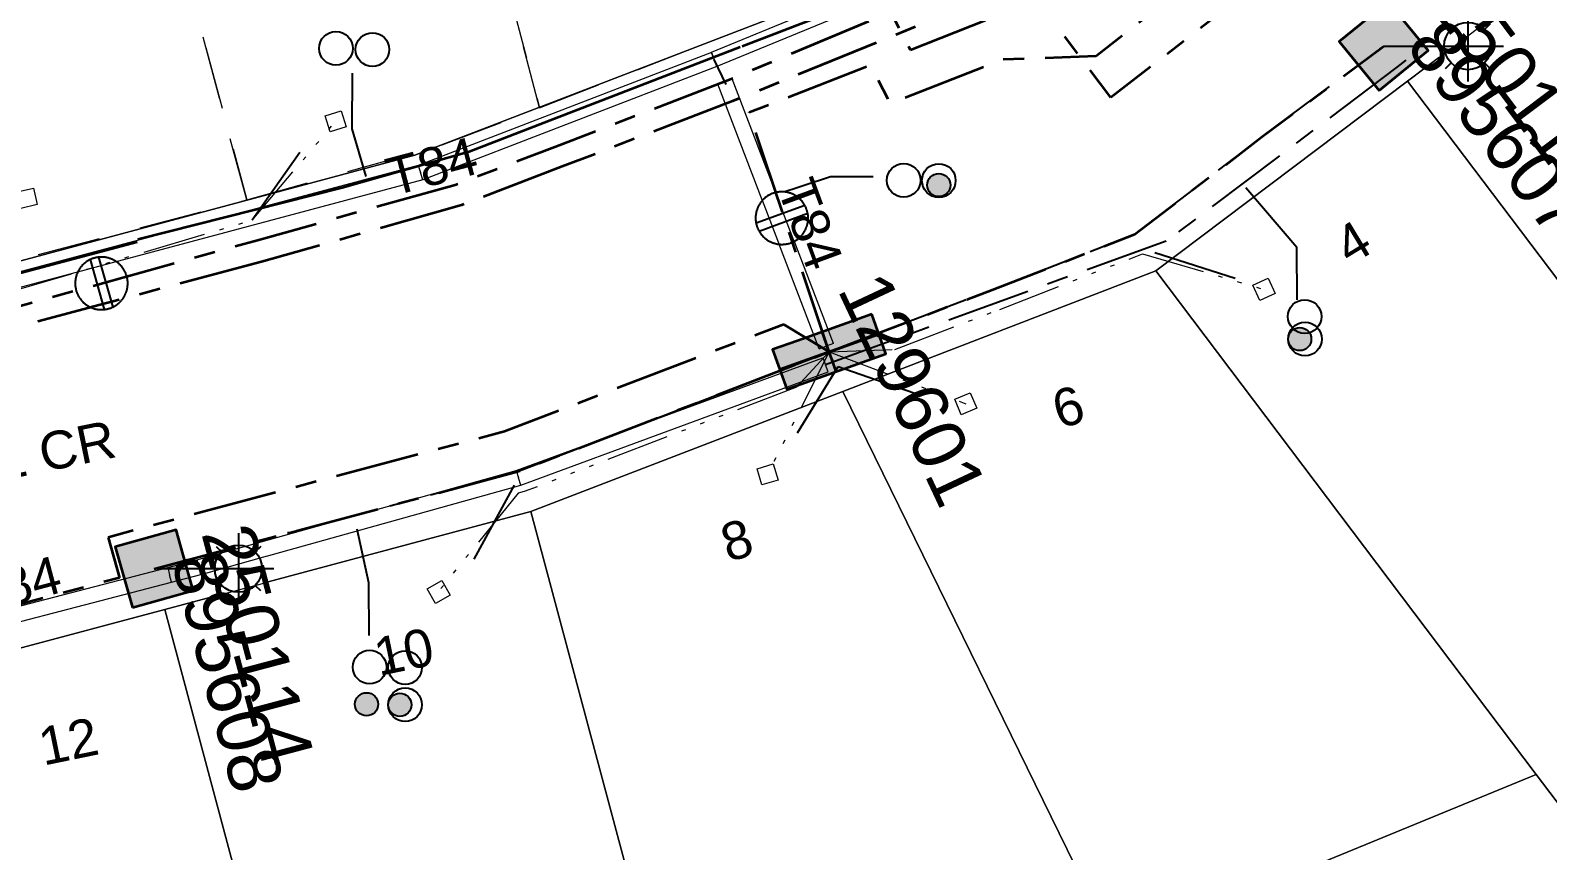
# Model space of a CAD drawing. Header units: metres. Extents: x 308278 to 310511, y 6271134 to 6272874.
# Drawn here: x 309041.8 to 309113.9, y 6272477.3 to 6272516.3 of the extents above; entities that cross this region are included whole.
import ezdxf
from ezdxf.enums import TextEntityAlignment as Align

# ---------------------------------------------------------------- set-up
doc = ezdxf.new("R2010")
doc.units = ezdxf.units.M
doc.set_wipeout_variables(frame=1)
for name, pattern in [('Cable Exist UG', [7, 4, -1, 1, -1]), ('Dash', [5, 3, -2]), ('DOT', [6.35, 0, -6.35]), ('PHANTOMX2', [6.6, 3, -0.75, 0.2, -0.75, 0.2, -0.75, 0.2, -0.75])]:
    doc.linetypes.add(name, pattern=pattern)
doc.layers.get('0').update_dxf_attribs({"color": 6})
for name, color, linetype, lineweight in [('_User Miscellaneous1', 30, 'Continuous', 13), ('_User_HV_Exist', 1, 'Continuous', 35), ('_User_LV_Exist', 5, 'Continuous', 35), ('_User_SL_Exist', 4, 'Continuous', 35), ('Cadastre Developer_SP_EXT', 98, 'Continuous', 15), ('Cadastre Land Parcels_SP_EXT', 118, 'Continuous', 15), ('Cadastre Roads_SP_EXT', 218, 'Continuous', 15), ('Mains_HV_EXT', 13, 'Continuous', 25), ('Mains_LV_EXT', 163, 'Continuous', 25), ('Mains_LV_SL_EXT', 135, 'Continuous', 25), ('Services_SP_EXT', 42, 'PHANTOMX2', 20)]:
    doc.layers.add(name, color=color, linetype=linetype, lineweight=lineweight)
for name, color, linetype in [('Duct_SP_EXT', 30, 'Continuous'), ('Equip_LV_EXT', 7, 'Continuous'), ('Equip_SP_SL_EXT', 7, 'Continuous'), ('SupportsUG_SP_LV_EXT', 7, 'Continuous'), ('SupportsUG_SP_LV_SL_EXT', 7, 'Continuous'), ('Trench_SP_EXT', 7, 'Continuous')]:
    doc.layers.add(name, color=color, linetype=linetype)
doc.styles.add('COLUMN_LABEL', font='arial.ttf', dxfattribs={"height": 2})
doc.styles.add('iecARIAL', font='arial.ttf', dxfattribs={"height": 2})
doc.styles.add('POLE_LABEL', font='arial.ttf', dxfattribs={"height": 2})
doc.styles.add('SL_LABEL', font='arial.ttf', dxfattribs={"height": 2})
doc.styles.get("Standard").update_dxf_attribs({"font": 'arial.ttf'})
doc.linetypes.add('Cable E UG', pattern='A,5,-0.1,["E",Standard,S=1.5,R=0,X=0,Y=-0.75],-1.45', length=6.55)

# ---------------------------------------------------------------- blocks, each defined once
blk = doc.blocks.new('COLUMN_EXT')
blk.add_hatch(color=256).paths.add_polyline_path([(1.5, -1.5), (1.5, 1.5), (-1.5, 1.5), (-1.5, -1.5)])
blk.add_lwpolyline([(1.5, 1.5), (-1.5, 1.5), (-1.5, -1.5), (1.5, -1.5)], close=True)
at = {"flags": 1}
blk.add_attdef('Z', (-1.813, 2.351), '', height=0.2, rotation=180, dxfattribs=at)
at = {"flags": 9}
for tag, p in [('STREETNAME', (-1.813, 1.6)), ('LOCATION', (-1.813, 1.4)), ('SUBURB', (-1.813, 1.8)), ('NOTES', (-1.813, 2)), ('OWNED_BY', (-1.813, 0.6)), ('LEGEND', (-1.813, 1.2)), ('USAGE', (-1.813, 1)), ('STATE', (-1.813, 0.8)), ('COLUMN_TYPE', (-1.813, 0.4))]:
    blk.add_attdef(tag, text='', height=0.2, rotation=180, dxfattribs=at).set_placement(p, align=Align.MIDDLE_LEFT)
for tag, style, p in [('STRUCTURE_PLANT_NUMBER', 'POLE_LABEL', (-1.813, -0.031)), ('STREET_CODE', 'COLUMN_LABEL', (-1.813, 0.2))]:
    blk.add_attdef(tag, text='', height=0.2, rotation=180, dxfattribs=dict(at, style=style)).set_placement(p, align=Align.MIDDLE_LEFT)
at = {"style": 'COLUMN_LABEL', "width": 0.9, "flags": 8}
blk.add_attdef('ASSET_NUM', text='', height=2, rotation=270, dxfattribs=at).set_placement((2, -4), align=Align.MIDDLE_LEFT)
blk = doc.blocks.new('PILLAR_EXT')
blk.add_hatch(color=256).paths.add_polyline_path([(-2.5, 1), (-2.5, -1), (2.5, -1), (2.5, 1)])
for p, q in [((0, 1), (0, -1)), ((-2.5, 0), (2.5, 0))]:
    blk.add_line(p, q)
at = {"ltscale": 10}
blk.add_line((2.5, 0), (-2.5, 0), dxfattribs=at)
blk.add_lwpolyline([(-2.5, -1), (-1.25, -1), (1.25, -1), (2.5, -1), (2.5, 1), (-2.5, 1)], close=True)
at = {"width": 0.9, "flags": 8}
blk.add_attdef('ASSET_NUM', text='', height=2, rotation=90, dxfattribs=at).set_placement((-2, 4), align=Align.MIDDLE_LEFT)
for tag, p, flags in [('OWNED_BY', (0, -0.2), 9), ('STATE', (0, -0.4), 9), ('SUPPORT_TYPE', (0, -0.6), 9), ('USAGE', (0, -0.8), 9), ('LEGEND', (0, -1), 9), ('LOCATION', (0, -1.2), 9), ('NOTES', (0, -1.4), 9), ('PARENT', (0, -1.6), 9), ('STREETNAME', (0, -1.8), 9), ('SUBURB', (0, -2), 1)]:
    blk.add_attdef(tag, p, '', height=0.2, dxfattribs=dict(flags=flags))
blk = doc.blocks.new('DUCT_EXT')
blk.add_circle((0, 0.8), 0.8)
at = {"flags": 1}
blk.add_attdef('Z', (0, 0), '', height=0.2, dxfattribs=at)
at = {"flags": 9}
for tag, p in [('DUCT_CODE', (0, 0)), ('XSECT_TYPE', (0, -0.2)), ('STATE', (0, -0.6)), ('FB_REFERENCE', (0, -0.4)), ('NOTES', (0, -0.8))]:
    blk.add_attdef(tag, text='', height=0.2, dxfattribs=at).set_placement(p, align=Align.MIDDLE_LEFT)
blk = doc.blocks.new('*U479')
at = {"transparency": 33554687, "flags": 9}
for tag, p in [('LRATECODE', (-7.4, 0)), ('LOUTREACHVOCAB', (-7.2, 0)), ('LOUTREACH', (-7, 0)), ('LANTNUMBER', (-6.6, 0)), ('LNEW', (-6.4, 0)), ('LMASTVOCAB', (-6.2, 0)), ('LMAST', (-6, 0)), ('LLAMPVOCAB', (-5.8, 0)), ('LLAMP', (-5.6, 0)), ('LEXIST', (-5.4, 0)), ('LCHARGE3PERCENT', (-5.2, 0)), ('LCHARGE3', (-5, 0)), ('LCHARGE2PERCENT', (-4.8, 0)), ('LCHARGE2', (-4.6, 0)), ('LCHARGE1PERCENT', (-4.4, 0)), ('LCHARGE1', (-4.2, 0)), ('LCATEGORY', (-4, 0)), ('LBRACKETVOCAB', (-3.8, 0)), ('LBRACKET', (-3.6, 0)), ('LKINGHEIGHT', (-3.4, 0)), ('CREPLACE', (-3.2, 0)), ('CREMOVE', (-3, 0)), ('CNUMBER', (-2.8, 0)), ('CNEW', (-2.6, 0)), ('CEXIST', (-2.4, 0)), ('USAGE', (-2.2, 0)), ('STATE', (-2, 0)), ('OWNED_BY', (-1.8, 0)), ('ORIENTATION', (-1.6, 0)), ('OPERATING_VOLTAGE', (-1.4, 0)), ('NO_PHASES', (-1.2, 0)), ('LANTERN_TYPE', (-1, 0)), ('LANTERN_PURPOSE', (-0.8, 0)), ('CONTROL_TYPE', (-0.6, 0)), ('CONSTRUCTED_VOLTAGE', (-0.4, 0))]:
    blk.add_attdef(tag, text='', height=0.001, rotation=270, dxfattribs=at).set_placement(p, align=Align.MIDDLE_LEFT)
at = {"transparency": 33554687, "style": 'SL_LABEL', "flags": 9}
blk.add_attdef('STREET_CODE', text='', height=0.001, rotation=270, dxfattribs=at).set_placement((0.001, 0), align=Align.MIDDLE_LEFT)
at = {"transparency": 33554687, "flags": 1}
blk.add_attdef('Z', (0, 0), '', height=0.001, rotation=270, dxfattribs=at)
at = {"transparency": 33554687, "width": 0.9}
blk.add_attdef('LNUMBER', text='', height=1, dxfattribs=at).set_placement((7, -1), align=Align.MIDDLE_LEFT)
at = {"transparency": 33554687, "flags": 9}
for tag, p in [('LREMOVE', (0, -7.6)), ('LREPLACE', (0, -7.8)), ('LTYPE', (0, -8)), ('LTYPEVOCAB', (0, -8.2)), ('LEGEND', (0, -8.4)), ('SUBURB', (0, -8.6)), ('STREETNAME', (0, -8.8)), ('LOCATION', (0, -9)), ('NOTES', (0, -9.2)), ('MAINTAINED_BY', (0, -9.863))]:
    blk.add_attdef(tag, text='', height=0.001, dxfattribs=at).set_placement(p, align=Align.MIDDLE_LEFT)
blk.add_attdef('OPERATED_BY', (0, -9.607), '', height=0.001, dxfattribs=at)
at = {"linetype": 'DOT', "transparency": 33554687}
blk.add_wipeout([(5.688, 0), (5.061, -1.061), (4, -1.688), (2.939, -1.061), (2.313, 0), (2.939, 1.061), (4, 1.687), (5.061, 1.061)], dxfattribs=at)
at = {"transparency": 33554687}
for p, q in [((4, 1.687), (4, 0)), ((2.939, 1.061), (3.205, 0.795)), ((5.061, 1.061), (4.795, 0.795)), ((0, 0), (4, 0)), ((4, 0), (5.688, 0)), ((4, 0), (4, -1.688)), ((2.939, -1.061), (3.205, -0.795)), ((5.061, -1.061), (4.795, -0.795))]:
    blk.add_line(p, q, dxfattribs=at)
blk.add_circle((4, 0), 1.125, dxfattribs=at)
blk = doc.blocks.new('CCP_EXT')
at = {"flags": 9}
for tag, p in [('USAGE', (0, -1.2)), ('LEGEND', (0, -1.4)), ('STATE', (0, -1.8)), ('LIFE_SUPPORT', (0, -1.6)), ('NOTES', (0, -2))]:
    blk.add_attdef(tag, text='', height=0.2, dxfattribs=at).set_placement(p, align=Align.MIDDLE_LEFT)
at = {"transparency": 33554687}
blk.add_wipeout([(0, 0.566), (0.566, 0), (0, -0.566), (-0.566, 0)], dxfattribs=at)
blk.add_lwpolyline([(-0.566, 0), (0, 0.566), (0.566, 0), (0, -0.566), (-0.566, 0)])
at = {"flags": 1}
blk.add_attdef('Z', (0, 0), '', height=0.2, dxfattribs=at)
at = {"flags": 9}
for tag, p in [('CCP_TYPE', (0, 0)), ('OPERATING_VOLTAGE', (0, -0.6)), ('ORIENTATION', (0, -0.8)), ('CONSTRUCTED_VOLTAGE', (0, -0.2)), ('NO_PHASES', (0, -0.4)), ('OWNED_BY', (0, -1))]:
    blk.add_attdef(tag, text='', height=0.2, dxfattribs=at).set_placement(p, align=Align.MIDDLE_LEFT)
blk = doc.blocks.new('LV_UG_LINKS_CLOSED_EXT')
at = {"layer": 'Equip_LV_EXT'}
for tag, flags, p in [('ACTUAL_STATUS', 9, (3, -2)), ('CONSTRUCTED_VOLTAGE', 9, (3, -2.2)), ('OPERATING_VOLTAGE', 9, (3, -2.6)), ('ORIENTATION', 9, (3, -2.8)), ('NO_PHASES', 9, (3, -2.4)), ('STATE', 9, (3, -3)), ('SWITCH_TYPE', 9, (3, -3.2)), ('USAGE', 9, (3, -3.4)), ('NOTES', 9, (3, -3.6)), ('OWNED_BY', 9, (3, -3.8)), ('OPERATED_BY', 9, (3, -4)), ('MAINTAINED_BY', 9, (3, -4.2)), ('NUMBER_OF_PHASES', 9, (3, -4.4)), ('TYPE', 9, (3, -4.6)), ('Z', 1, (3, -4.8))]:
    blk.add_attdef(tag, text='', height=0.2, dxfattribs=dict(at, flags=flags)).set_placement(p, align=Align.MIDDLE_LEFT)
at = {"transparency": 33554687}
blk.add_wipeout([(4, 1.25), (3.969, 1.25), (3.939, 1.248), (3.908, 1.247), (3.877, 1.244), (3.847, 1.241), (3.817, 1.236), (3.786, 1.232), (3.756, 1.226), (3.726, 1.22), (3.696, 1.213), (3.667, 1.205), (3.637, 1.196), (3.608, 1.187), (3.579, 1.177), (3.55, 1.166), (3.522, 1.155), (3.493, 1.143), (3.466, 1.13), (3.438, 1.117), (3.411, 1.102), (3.384, 1.088), (3.357, 1.072), (3.331, 1.056), (3.306, 1.039), (3.28, 1.022), (3.255, 1.004), (3.231, 0.985), (3.207, 0.966), (3.184, 0.947), (3.161, 0.926), (3.138, 0.905), (3.116, 0.884), (3.095, 0.862), (3.074, 0.839), (3.053, 0.816), (3.034, 0.793), (3.015, 0.769), (2.996, 0.745), (2.978, 0.72), (2.961, 0.694), (2.944, 0.669), (2.928, 0.643), (2.912, 0.616), (2.898, 0.589), (2.883, 0.562), (2.87, 0.534), (2.857, 0.507), (2.845, 0.478), (2.834, 0.45), (2.823, 0.421), (2.813, 0.392), (2.804, 0.363), (2.795, 0.333), (2.787, 0.304), (2.78, 0.274), (2.774, 0.244), (2.768, 0.214), (2.764, 0.183), (2.759, 0.153), (2.756, 0.123), (2.753, 0.092), (2.752, 0.061), (2.75, 0.031), (2.75, 0), (2.75, -0.031), (2.752, -0.061), (2.753, -0.092), (2.756, -0.123), (2.759, -0.153), (2.764, -0.183), (2.768, -0.214), (2.774, -0.244), (2.78, -0.274), (2.787, -0.304), (2.795, -0.333), (2.804, -0.363), (2.813, -0.392), (2.823, -0.421), (2.834, -0.45), (2.845, -0.478), (2.857, -0.507), (2.87, -0.534), (2.883, -0.562), (2.898, -0.589), (2.912, -0.616), (2.928, -0.643), (2.944, -0.669), (2.961, -0.694), (2.978, -0.72), (2.996, -0.745), (3.015, -0.769), (3.034, -0.793), (3.053, -0.816), (3.074, -0.839), (3.095, -0.862), (3.116, -0.884), (3.138, -0.905), (3.161, -0.926), (3.184, -0.947), (3.207, -0.966), (3.231, -0.985), (3.255, -1.004), (3.28, -1.022), (3.306, -1.039), (3.331, -1.056), (3.357, -1.072), (3.384, -1.088), (3.411, -1.102), (3.438, -1.117), (3.466, -1.13), (3.493, -1.143), (3.522, -1.155), (3.55, -1.166), (3.579, -1.177), (3.608, -1.187), (3.637, -1.196), (3.667, -1.205), (3.696, -1.213), (3.726, -1.22), (3.756, -1.226), (3.786, -1.232), (3.817, -1.236), (3.847, -1.241), (3.877, -1.244), (3.908, -1.247), (3.939, -1.248), (3.969, -1.25), (4, -1.25), (4.031, -1.25), (4.061, -1.248), (4.092, -1.247), (4.123, -1.244), (4.153, -1.241), (4.183, -1.236), (4.214, -1.232), (4.244, -1.226), (4.274, -1.22), (4.304, -1.213), (4.333, -1.205), (4.363, -1.196), (4.392, -1.187), (4.421, -1.177), (4.45, -1.166), (4.478, -1.155), (4.507, -1.143), (4.534, -1.13), (4.562, -1.117), (4.589, -1.102), (4.616, -1.088), (4.643, -1.072), (4.669, -1.056), (4.694, -1.039), (4.72, -1.022), (4.745, -1.004), (4.769, -0.985), (4.793, -0.966), (4.816, -0.947), (4.839, -0.926), (4.862, -0.905), (4.884, -0.884), (4.905, -0.862), (4.926, -0.839), (4.947, -0.816), (4.966, -0.793), (4.985, -0.769), (5.004, -0.745), (5.022, -0.72), (5.039, -0.694), (5.056, -0.669), (5.072, -0.643), (5.088, -0.616), (5.102, -0.589), (5.117, -0.562), (5.13, -0.534), (5.143, -0.507), (5.155, -0.478), (5.166, -0.45), (5.177, -0.421), (5.187, -0.392), (5.196, -0.363), (5.205, -0.333), (5.213, -0.304), (5.22, -0.274), (5.226, -0.244), (5.232, -0.214), (5.236, -0.183), (5.241, -0.153), (5.244, -0.123), (5.247, -0.092), (5.248, -0.061), (5.25, -0.031), (5.25, 0), (5.25, 0.031), (5.248, 0.061), (5.247, 0.092), (5.244, 0.123), (5.241, 0.153), (5.236, 0.183), (5.232, 0.214), (5.226, 0.244), (5.22, 0.274), (5.213, 0.304), (5.205, 0.333), (5.196, 0.363), (5.187, 0.392), (5.177, 0.421), (5.166, 0.45), (5.155, 0.478), (5.143, 0.507), (5.13, 0.534), (5.117, 0.562), (5.102, 0.589), (5.088, 0.616), (5.072, 0.643), (5.056, 0.669), (5.039, 0.694), (5.022, 0.72), (5.004, 0.745), (4.985, 0.769), (4.966, 0.793), (4.947, 0.816), (4.926, 0.839), (4.905, 0.862), (4.884, 0.884), (4.862, 0.905), (4.839, 0.926), (4.816, 0.947), (4.793, 0.966), (4.769, 0.985), (4.745, 1.004), (4.72, 1.022), (4.694, 1.039), (4.669, 1.056), (4.643, 1.072), (4.616, 1.088), (4.589, 1.102), (4.562, 1.117), (4.534, 1.13), (4.507, 1.143), (4.478, 1.155), (4.45, 1.166), (4.421, 1.177), (4.392, 1.187), (4.363, 1.196), (4.333, 1.205), (4.304, 1.213), (4.274, 1.22), (4.244, 1.226), (4.214, 1.232), (4.183, 1.236), (4.153, 1.241), (4.123, 1.244), (4.092, 1.247), (4.061, 1.248), (4.031, 1.25)], dxfattribs=at).dxf.layer = 'Equip_LV_EXT'
at = {"layer": 'Equip_LV_EXT'}
for p, q in [((3.792, 1.232), (3.792, -1.232)), ((4.208, 1.232), (4.208, -1.232))]:
    blk.add_line(p, q, dxfattribs=at)
at = {"layer": 'Equip_LV_EXT', "flags": 128}
blk.add_lwpolyline([(4, 1.25), (3.969, 1.25), (3.939, 1.248), (3.908, 1.247), (3.877, 1.244), (3.847, 1.241), (3.817, 1.236), (3.786, 1.232), (3.756, 1.226), (3.726, 1.22), (3.696, 1.213), (3.667, 1.205), (3.637, 1.196), (3.608, 1.187), (3.579, 1.177), (3.55, 1.166), (3.522, 1.155), (3.493, 1.143), (3.466, 1.13), (3.438, 1.117), (3.411, 1.102), (3.384, 1.088), (3.357, 1.072), (3.331, 1.056), (3.306, 1.039), (3.28, 1.022), (3.255, 1.004), (3.231, 0.985), (3.207, 0.966), (3.184, 0.947), (3.161, 0.926), (3.138, 0.905), (3.116, 0.884), (3.095, 0.862), (3.074, 0.839), (3.053, 0.816), (3.034, 0.793), (3.015, 0.769), (2.996, 0.745), (2.978, 0.72), (2.961, 0.694), (2.944, 0.669), (2.928, 0.643), (2.912, 0.616), (2.898, 0.589), (2.883, 0.562), (2.87, 0.534), (2.857, 0.507), (2.845, 0.478), (2.834, 0.45), (2.823, 0.421), (2.813, 0.392), (2.804, 0.363), (2.795, 0.333), (2.787, 0.304), (2.78, 0.274), (2.774, 0.244), (2.768, 0.214), (2.764, 0.183), (2.759, 0.153), (2.756, 0.123), (2.753, 0.092), (2.752, 0.061), (2.75, 0.031), (2.75, 0), (2.75, -0.031), (2.752, -0.061), (2.753, -0.092), (2.756, -0.123), (2.759, -0.153), (2.764, -0.183), (2.768, -0.214), (2.774, -0.244), (2.78, -0.274), (2.787, -0.304), (2.795, -0.333), (2.804, -0.363), (2.813, -0.392), (2.823, -0.421), (2.834, -0.45), (2.845, -0.478), (2.857, -0.507), (2.87, -0.534), (2.883, -0.562), (2.898, -0.589), (2.912, -0.616), (2.928, -0.643), (2.944, -0.669), (2.961, -0.694), (2.978, -0.72), (2.996, -0.745), (3.015, -0.769), (3.034, -0.793), (3.053, -0.816), (3.074, -0.839), (3.095, -0.862), (3.116, -0.884), (3.138, -0.905), (3.161, -0.926), (3.184, -0.947), (3.207, -0.966), (3.231, -0.985), (3.255, -1.004), (3.28, -1.022), (3.306, -1.039), (3.331, -1.056), (3.357, -1.072), (3.384, -1.088), (3.411, -1.102), (3.438, -1.117), (3.466, -1.13), (3.493, -1.143), (3.522, -1.155), (3.55, -1.166), (3.579, -1.177), (3.608, -1.187), (3.637, -1.196), (3.667, -1.205), (3.696, -1.213), (3.726, -1.22), (3.756, -1.226), (3.786, -1.232), (3.817, -1.236), (3.847, -1.241), (3.877, -1.244), (3.908, -1.247), (3.939, -1.248), (3.969, -1.25), (4, -1.25), (4.031, -1.25), (4.061, -1.248), (4.092, -1.247), (4.123, -1.244), (4.153, -1.241), (4.183, -1.236), (4.214, -1.232), (4.244, -1.226), (4.274, -1.22), (4.304, -1.213), (4.333, -1.205), (4.363, -1.196), (4.392, -1.187), (4.421, -1.177), (4.45, -1.166), (4.478, -1.155), (4.507, -1.143), (4.534, -1.13), (4.562, -1.117), (4.589, -1.102), (4.616, -1.088), (4.643, -1.072), (4.669, -1.056), (4.694, -1.039), (4.72, -1.022), (4.745, -1.004), (4.769, -0.985), (4.793, -0.966), (4.816, -0.947), (4.839, -0.926), (4.862, -0.905), (4.884, -0.884), (4.905, -0.862), (4.926, -0.839), (4.947, -0.816), (4.966, -0.793), (4.985, -0.769), (5.004, -0.745), (5.022, -0.72), (5.039, -0.694), (5.056, -0.669), (5.072, -0.643), (5.088, -0.616), (5.102, -0.589), (5.117, -0.562), (5.13, -0.534), (5.143, -0.507), (5.155, -0.478), (5.166, -0.45), (5.177, -0.421), (5.187, -0.392), (5.196, -0.363), (5.205, -0.333), (5.213, -0.304), (5.22, -0.274), (5.226, -0.244), (5.232, -0.214), (5.236, -0.183), (5.241, -0.153), (5.244, -0.123), (5.247, -0.092), (5.248, -0.061), (5.25, -0.031), (5.25, 0), (5.25, 0.031), (5.248, 0.061), (5.247, 0.092), (5.244, 0.123), (5.241, 0.153), (5.236, 0.183), (5.232, 0.214), (5.226, 0.244), (5.22, 0.274), (5.213, 0.304), (5.205, 0.333), (5.196, 0.363), (5.187, 0.392), (5.177, 0.421), (5.166, 0.45), (5.155, 0.478), (5.143, 0.507), (5.13, 0.534), (5.117, 0.562), (5.102, 0.589), (5.088, 0.616), (5.072, 0.643), (5.056, 0.669), (5.039, 0.694), (5.022, 0.72), (5.004, 0.745), (4.985, 0.769), (4.966, 0.793), (4.947, 0.816), (4.926, 0.839), (4.905, 0.862), (4.884, 0.884), (4.862, 0.905), (4.839, 0.926), (4.816, 0.947), (4.793, 0.966), (4.769, 0.985), (4.745, 1.004), (4.72, 1.022), (4.694, 1.039), (4.669, 1.056), (4.643, 1.072), (4.616, 1.088), (4.589, 1.102), (4.562, 1.117), (4.534, 1.13), (4.507, 1.143), (4.478, 1.155), (4.45, 1.166), (4.421, 1.177), (4.392, 1.187), (4.363, 1.196), (4.333, 1.205), (4.304, 1.213), (4.274, 1.22), (4.244, 1.226), (4.214, 1.232), (4.183, 1.236), (4.153, 1.241), (4.123, 1.244), (4.092, 1.247), (4.061, 1.248), (4.031, 1.25)], close=True, dxfattribs=at)
blk = doc.blocks.new('CABLE_LARGE_EXT')
h = blk.add_hatch(color=256)
edge = h.paths.add_edge_path()
edge.add_arc((0, 0.55), 0.55, 0, 360)
blk.add_circle((0, 0.55), 0.55)
at = {"flags": 1}
blk.add_attdef('Z', (0, 0), '', height=0.2, dxfattribs=at)
at = {"flags": 9}
for tag, p in [('COND_CODE', (0, 0)), ('XSECT_SIZE', (0, -0.6)), ('STATE', (0, -0.4)), ('FB_REFERENCE', (0, -0.2)), ('NOTES', (0, -0.8))]:
    blk.add_attdef(tag, text='', height=0.2, dxfattribs=at).set_placement(p, align=Align.MIDDLE_LEFT)

msp = doc.modelspace()

# ---------------------------------------------------------------- linework, layer by layer
at = {"layer": '_User Miscellaneous1'}
for p, q in [((309087.083, 6272520.601), (309074.155, 6272515.265)), ((309087.357, 6272519.936), (309074.43, 6272514.6)), ((309074.163, 6272515.269), (309060.223, 6272509.899)), ((309074.155, 6272515.265), (309074.292, 6272514.933)), ((309074.163, 6272515.269), (309074.292, 6272514.933)), ((309074.422, 6272514.597), (309060.446, 6272509.213)), ((309074.422, 6272514.597), (309074.292, 6272514.933)), ((309074.43, 6272514.6), (309074.292, 6272514.933)), ((309074.477, 6272513.755), (309074.814, 6272513.883)), ((309075.15, 6272514.012), (309074.814, 6272513.883)), ((309060.223, 6272509.899), (309060.335, 6272509.556)), ((309060.446, 6272509.213), (309060.335, 6272509.556)), ((309079.963, 6272501.434), (309079.626, 6272501.305)), ((309079.29, 6272501.177), (309079.626, 6272501.305)), ((309079.468, 6272500.751), (309079.592, 6272500.413)), ((309079.717, 6272500.075), (309079.592, 6272500.413)), ((309064.88, 6272495.382), (309064.991, 6272495.039)), ((309065.101, 6272494.696), (309064.991, 6272495.039))]:
    msp.add_line(p, q, dxfattribs=at)
at = {"layer": '_User_HV_Exist', "linetype": 'Cable E UG'}
for points in [[(309084.904, 6272519.138), (309075.632, 6272515.559)], [(309075.536, 6272515.522), (309066.009, 6272511.845)], [(309056.616, 6272508.828), (309046.907, 6272506.377)]]:
    msp.add_lwpolyline(points, dxfattribs=at)
at = {"layer": 'Cadastre Developer_SP_EXT', "linetype": 'Dash'}
msp.add_lwpolyline([(309068.215, 6272544.732), (309058.309, 6272542.104), (309065.994, 6272512.638), (309086.591, 6272520.626), (309068.215, 6272544.732)], close=True, dxfattribs=at)
at = {"layer": 'Cadastre Land Parcels_SP_EXT', "linetype": 'Continuous'}
for points in [[(309102.181, 6272536.666), (309076.447, 6272547.177), (309035.199, 6272564.026), (309026.206, 6272571.197), (308948.153, 6272512.267), (309029.266, 6272533.918), (309037.199, 6272504.255), (309060.067, 6272510.378), (309086.569, 6272520.587), (309102.697, 6272532.767), (309102.181, 6272536.666)], [(309133.897, 6272502.291), (309118.631, 6272522.508), (309107.246, 6272513.908), (309122.522, 6272493.701), (309133.897, 6272502.291)], [(309129.775, 6272484.104), (309122.522, 6272493.701), (309107.246, 6272513.908), (309095.292, 6272504.88), (309113.369, 6272480.934), (309117.807, 6272475.065), (309129.775, 6272484.104)], [(309113.369, 6272480.934), (309095.292, 6272504.88), (309080.418, 6272499.15), (309093.35, 6272472.696), (309113.369, 6272480.934)], [(309079.683, 6272467.071), (309093.35, 6272472.696), (309080.418, 6272499.15), (309065.579, 6272493.433), (309073.327, 6272464.461), (309079.683, 6272467.071)], [(309073.327, 6272464.461), (309065.579, 6272493.433), (309048.191, 6272488.777), (309055.938, 6272459.805), (309073.327, 6272464.461)], [(309055.938, 6272459.805), (309048.191, 6272488.777), (309033.7, 6272484.906), (309041.45, 6272455.926), (309055.938, 6272459.805)], [(309113.016, 6272424.635), (309094.13, 6272449.619), (309107.614, 6272459.801), (309121.45, 6272470.247), (309117.807, 6272475.065), (309113.369, 6272480.934), (309093.35, 6272472.696), (309079.683, 6272467.071), (309089.111, 6272454.598), (309091.129, 6272448.613), (309110.623, 6272422.827), (309113.016, 6272424.635)]]:
    msp.add_lwpolyline(points, close=True, dxfattribs=at)
at = {"layer": 'Duct_SP_EXT'}
for points in [[(309057.09, 6272514.289), (309057.077, 6272511.644), (309057.742, 6272509.375)], [(309081.855, 6272509.351), (309079.819, 6272509.35), (309077.321, 6272508.534)], [(309102.002, 6272503.511), (309101.988, 6272505.997), (309099.562, 6272508.828)], [(309057.892, 6272487.537), (309057.891, 6272490.044), (309057.323, 6272492.594)]]:
    msp.add_lwpolyline(points, dxfattribs=at)
at = {"layer": 'Mains_HV_EXT', "linetype": 'Cable E UG'}
for points in [[(309084.904, 6272519.138), (309075.632, 6272515.559)], [(309075.536, 6272515.522), (309066.009, 6272511.845)], [(309056.616, 6272508.828), (309046.907, 6272506.377)]]:
    msp.add_lwpolyline(points, dxfattribs=at)
at = {"layer": 'Trench_SP_EXT', "linetype": 'Cable Exist UG'}
for points in [[(309074.868, 6272513.741), (309074.292, 6272514.933)], [(309054.612, 6272510.512), (309052.335, 6272507.297)], [(309099.053, 6272504.523), (309094.701, 6272505.906)], [(309079.626, 6272501.305), (309079.918, 6272500.625)], [(309078.253, 6272497.174), (309080.196, 6272500.34), (309083.78, 6272499.085)], [(309062.887, 6272491.177), (309064.991, 6272495.039)]]:
    msp.add_lwpolyline(points, dxfattribs=at)

# ---------------------------------------------------------------- block references
at = {"layer": 'Duct_SP_EXT', "rotation": 270.4568547504928}
for name, p in [('DUCT_EXT', (309055.521, 6272515.456)), ('DUCT_EXT', (309101.559, 6272502.703)), ('DUCT_EXT', (309101.576, 6272501.633)), ('CABLE_LARGE_EXT', (309101.576, 6272501.633)), ('DUCT_EXT', (309057.12, 6272486.032)), ('DUCT_EXT', (309058.808, 6272486.009)), ('CABLE_LARGE_EXT', (309057.226, 6272484.264)), ('DUCT_EXT', (309058.808, 6272484.241)), ('CABLE_LARGE_EXT', (309058.808, 6272484.241))]:
    msp.add_blockref(name, p, dxfattribs=at)
at = {"layer": 'Duct_SP_EXT'}
for name, p in [('DUCT_EXT', (309058.056, 6272514.606)), ('DUCT_EXT', (309083.304, 6272508.387)), ('DUCT_EXT', (309084.973, 6272508.379)), ('CABLE_LARGE_EXT', (309084.972, 6272508.412))]:
    msp.add_blockref(name, p, dxfattribs=at)
at = {"layer": 'SupportsUG_SP_LV_EXT'}
ref = msp.add_blockref('PILLAR_EXT', (309079.764, 6272501.036), dxfattribs=dict(at, rotation=199.64796100491))
ref.add_attrib('ASSET_NUM', '129601', dxfattribs={"layer": '0', "height": 2.5, "rotation": 295.13463, "style": 'iecARIAL'}).set_placement((309081.264, 6272504.536), align=Align.MIDDLE_LEFT)
at = {"layer": 'SupportsUG_SP_LV_SL_EXT'}
ref = msp.add_blockref('COLUMN_EXT', (309106.115, 6272515.572), dxfattribs=dict(at, rotation=219.201618378014))
ref.add_attrib('ASSET_NUM', '895607', dxfattribs={"layer": '0', "height": 2.5, "rotation": 306.93864, "style": 'COLUMN_LABEL'}).set_placement((309108.115, 6272516.322), align=Align.MIDDLE_LEFT)
ref = msp.add_blockref('COLUMN_EXT', (309047.687, 6272490.72), dxfattribs=dict(at, rotation=195.8177284735081))
ref.add_attrib('ASSET_NUM', '895608', dxfattribs={"layer": '0', "height": 2.5, "rotation": 284.86106, "style": 'COLUMN_LABEL'}).set_placement((309049.687, 6272491.47), align=Align.MIDDLE_LEFT)

# ---------------------------------------------------------------- texts
at = {"layer": 'Cadastre Land Parcels_SP_EXT'}
for s, rotation, p in [('4', 31.20335, (309104.507, 6272505.108)), ('6', 16.86184, (309090.711, 6272497.358)), ('8', 16.86309, (309074.958, 6272491.018)), ('10', 11.64863, (309058.354, 6272485.611)), ('12', 11.61527, (309042.414, 6272481.348))]:
    msp.add_text(s, height=1.8, rotation=rotation, dxfattribs=at).set_placement(p)
at = {"layer": 'Cadastre Roads_SP_EXT'}
msp.add_text('WATTLERIDGE CR', height=1.8, rotation=11.61747, dxfattribs=at).set_placement((309023.947, 6272491.512))
at = {"layer": 'Mains_LV_EXT'}
for rotation, p in [(14.86095, (309059.011, 6272508.429)), (14.86079, (309039.221, 6272488.514))]:
    msp.add_text('T84', height=1.8, rotation=rotation, dxfattribs=at).set_placement(p)

# ---------------------------------------------------------------- next in the draw order: block references
at = {"layer": 'Equip_SP_SL_EXT'}
ref = msp.add_blockref('*U479', (309106.115, 6272515.572), dxfattribs=at)
ref.add_attrib('ASSET_NUM', '250113', dxfattribs={"layer": '0', "height": 2.5, "rotation": 306.93864, "style": 'iecARIAL'}).set_placement((309107.615, 6272517.072), align=Align.BOTTOM_LEFT)
ref = msp.add_blockref('*U479', (309047.687, 6272490.72), dxfattribs=at)
ref.add_attrib('ASSET_NUM', '250114', dxfattribs={"layer": '0', "height": 2.5, "rotation": 284.86106, "style": 'iecARIAL'}).set_placement((309049.187, 6272492.22), align=Align.BOTTOM_LEFT)
at = {"layer": 'Services_SP_EXT'}
for p, rotation in [((309056.308, 6272511.993), 242.0584245980994), ((309041.644, 6272508.333), 237.7402767749078), ((309100.433, 6272503.998), 159.3577946399097), ((309086.251, 6272498.564), 157.6479610643766), ((309076.833, 6272495.2), 61.64796132130751), ((309061.197, 6272489.614), 74.68187207938888)]:
    msp.add_blockref('CCP_EXT', p, dxfattribs=dict(at, rotation=rotation))

# ---------------------------------------------------------------- next in the draw order: linework, layer by layer
at = {"layer": '_User Miscellaneous1'}
for p, q in [((309064.88, 6272495.382), (309079.468, 6272500.751)), ((309065.101, 6272494.696), (309079.717, 6272500.075)), ((309049.716, 6272491.142), (309064.88, 6272495.382)), ((309049.904, 6272490.447), (309065.101, 6272494.696)), ((309016.959, 6272482.572), (309048.323, 6272490.777)), ((309048.323, 6272490.777), (309049.716, 6272491.142)), ((309048.323, 6272490.777), (309048.414, 6272490.429)), ((309048.323, 6272490.777), (309048.414, 6272490.429)), ((309049.716, 6272491.142), (309049.81, 6272490.794)), ((309049.904, 6272490.447), (309049.81, 6272490.794)), ((309017.141, 6272481.876), (309048.505, 6272490.081)), ((309048.505, 6272490.081), (309048.414, 6272490.429)), ((309048.505, 6272490.081), (309048.414, 6272490.429)), ((309048.505, 6272490.081), (309049.904, 6272490.447))]:
    msp.add_line(p, q, dxfattribs=at)
at = {"layer": '_User_HV_Exist', "linetype": 'Cable E UG'}
msp.add_lwpolyline([(309066.209, 6272511.922), (309062.659, 6272510.551), (309056.616, 6272508.828)], dxfattribs=at)
at = {"layer": '_User_LV_Exist', "linetype": 'Cable Exist UG', "flags": 128}
for points in [[(309117.506, 6272524.196), (309117.712, 6272526.841), (309117.712, 6272526.841), (309120.881, 6272529.168), (309124.549, 6272529.391), (309109.784, 6272535.746), (309109.784, 6272535.746), (309110.566, 6272529.13), (309100.224, 6272521.193), (309101.322, 6272519.699), (309101.322, 6272519.699), (309098.658, 6272517.388), (309093.154, 6272513.134), (309088.26, 6272519.563)], [(309079.765, 6272501.036), (309077.6, 6272502.338), (309077.6, 6272502.338), (309064.334, 6272497.239), (309053.541, 6272494.368), (309047.179, 6272492.662), (309045.493, 6272492.206), (309046.034, 6272490.286), (309046.034, 6272490.286), (309017.2, 6272482.573)]]:
    msp.add_lwpolyline(points, dxfattribs=at)
at = {"layer": '_User_SL_Exist', "linetype": 'Cable Exist UG', "flags": 128}
for points in [[(309079.765, 6272501.036), (309082.54, 6272502.092), (309082.54, 6272502.092), (309087.504, 6272503.981), (309094.293, 6272506.628), (309100.331, 6272511.25), (309106.115, 6272515.572)], [(309047.681, 6272490.712), (309054.054, 6272492.417), (309054.054, 6272492.417), (309064.956, 6272495.334), (309079.765, 6272501.036)]]:
    msp.add_lwpolyline(points, dxfattribs=at)
at = {"layer": 'Cadastre Developer_SP_EXT', "linetype": 'Dash'}
for points in [[(309058.309, 6272542.104), (309044.051, 6272538.321), (309047.541, 6272525.168), (309052.078, 6272508.263), (309061.368, 6272510.869), (309065.994, 6272512.638), (309058.309, 6272542.104)], [(309047.541, 6272525.168), (309044.051, 6272538.321), (309029.784, 6272534.521), (309037.347, 6272504.39), (309052.078, 6272508.263), (309047.541, 6272525.168)]]:
    msp.add_lwpolyline(points, close=True, dxfattribs=at)
at = {"layer": 'Cadastre Roads_SP_EXT', "linetype": 'Continuous'}
msp.add_lwpolyline([(309033.7, 6272484.906), (309048.191, 6272488.776), (309065.579, 6272493.433), (309080.418, 6272499.15), (309095.292, 6272504.88), (309107.246, 6272513.908), (309121.86, 6272524.946), (309128.745, 6272525.814), (309127.248, 6272526.424), (309120.638, 6272529.126), (309102.181, 6272536.666), (309102.697, 6272532.767), (309086.569, 6272520.587), (309060.067, 6272510.378), (309037.199, 6272504.256)], dxfattribs=at)
at = {"layer": 'Mains_HV_EXT', "linetype": 'Cable E UG'}
msp.add_lwpolyline([(309066.209, 6272511.922), (309062.659, 6272510.551), (309056.616, 6272508.828)], dxfattribs=at)
at = {"layer": 'Mains_LV_SL_EXT', "linetype": 'Cable Exist UG'}
for points in [[(309079.765, 6272501.036), (309082.54, 6272502.092), (309082.54, 6272502.092), (309087.504, 6272503.981), (309094.293, 6272506.628), (309100.331, 6272511.25), (309106.115, 6272515.572)], [(309047.681, 6272490.712), (309054.054, 6272492.417), (309054.054, 6272492.417), (309064.956, 6272495.334), (309079.765, 6272501.036)]]:
    msp.add_lwpolyline(points, dxfattribs=at)
at = {"layer": 'Services_SP_EXT'}
for points in [[(309079.765, 6272501.036), (309082.886, 6272501.15), (309082.886, 6272501.15), (309087.867, 6272503.05), (309094.649, 6272505.693), (309100.433, 6272503.998)], [(309079.765, 6272501.036), (309078.201, 6272499.358), (309078.201, 6272499.358), (309065.267, 6272494.383), (309064.988, 6272494.309), (309061.126, 6272489.557)], [(309079.765, 6272501.036), (309076.833, 6272495.2)], [(309079.765, 6272501.036), (309086.251, 6272498.564)]]:
    msp.add_lwpolyline(points, dxfattribs=at)
at = {"layer": 'Trench_SP_EXT', "linetype": 'Cable Exist UG'}
msp.add_lwpolyline([(309107.174, 6272514.902), (309106.742, 6272514.576), (309095.783, 6272506.3), (309079.593, 6272500.413)], dxfattribs=at)

# ---------------------------------------------------------------- next in the draw order: block references
at = {"layer": '_User_LV_Exist'}
ref = msp.add_blockref('PILLAR_EXT', (309079.764, 6272501.036), dxfattribs=dict(at, rotation=199.64796100491))
ref.add_attrib('ASSET_NUM', '129601', dxfattribs={"layer": '0', "height": 2.5, "rotation": 295.13463, "style": 'iecARIAL'}).set_placement((309081.264, 6272504.536), align=Align.MIDDLE_LEFT)
at = {"layer": '_User_SL_Exist'}
ref = msp.add_blockref('COLUMN_EXT', (309106.115, 6272515.572), dxfattribs=dict(at, rotation=219.201618378014))
ref.add_attrib('ASSET_NUM', '895607', dxfattribs={"layer": '0', "height": 2.5, "rotation": 306.93864, "style": 'COLUMN_LABEL'}).set_placement((309108.115, 6272516.322), align=Align.MIDDLE_LEFT)
ref = msp.add_blockref('COLUMN_EXT', (309047.687, 6272490.72), dxfattribs=dict(at, rotation=195.8177284735081))
ref.add_attrib('ASSET_NUM', '895608', dxfattribs={"layer": '0', "height": 2.5, "rotation": 284.86106, "style": 'COLUMN_LABEL'}).set_placement((309049.687, 6272491.47), align=Align.MIDDLE_LEFT)

# ---------------------------------------------------------------- next in the draw order: block references
at = {"layer": 'Equip_LV_EXT'}
for p, rotation in [((309078.894, 6272503.639), 110.2027799256135), ((309041.327, 6272503.204), 15.74027653599113)]:
    msp.add_blockref('LV_UG_LINKS_CLOSED_EXT', p, dxfattribs=dict(at, rotation=rotation))

# ---------------------------------------------------------------- next in the draw order: linework, layer by layer
at = {"layer": '_User Miscellaneous1'}
for p, q in [((309079.29, 6272501.177), (309074.477, 6272513.755)), ((309079.963, 6272501.434), (309075.15, 6272514.012)), ((309060.223, 6272509.899), (309037.849, 6272503.909)), ((309060.446, 6272509.213), (309038.035, 6272503.213))]:
    msp.add_line(p, q, dxfattribs=at)
at = {"layer": '_User_HV_Exist', "linetype": 'Cable Exist UG'}
msp.add_lwpolyline([(309092.123, 6272529.149), (309090.5, 6272527.861), (309094.376, 6272522.797), (309094.376, 6272522.797), (309088.485, 6272518.365), (309075.167, 6272512.949), (309067.073, 6272509.838), (309062.28, 6272508.001), (309052.788, 6272505.311), (308975.853, 6272484.799), (308978.509, 6272471.562), (308978.509, 6272471.562), (308975.652, 6272466.541), (308979.105, 6272454.466), (308983.081, 6272440.378), (308983.91, 6272437.814), (308985.126, 6272434.734), (308986.692, 6272431.459), (308987.783, 6272429.336), (308990.189, 6272425.397), (308995.104, 6272418.025), (309021.84, 6272383.259), (309032.63, 6272369.079), (309033.174, 6272368.345)], dxfattribs=at)
at = {"layer": '_User_HV_Exist', "linetype": 'Cable E UG'}
msp.add_lwpolyline([(309046.868, 6272506.241), (309037.315, 6272503.706)], dxfattribs=at)
at = {"layer": '_User_LV_Exist', "linetype": 'Cable Exist UG', "flags": 128}
for points in [[(309092.123, 6272529.149), (309092.885, 6272527.395), (309097.315, 6272521.391), (309097.315, 6272521.391), (309091.748, 6272517.097), (309087.589, 6272516.942), (309087.589, 6272516.942), (309083.631, 6272515.385), (309082.691, 6272517.191), (309082.691, 6272517.191), (309074.814, 6272513.883), (309066.72, 6272510.773), (309061.986, 6272508.963), (309052.592, 6272506.33), (309037.94, 6272502.264)], [(309079.765, 6272501.036), (309075.957, 6272512.425), (309075.957, 6272512.425), (309081.725, 6272514.669), (309082.666, 6272512.852), (309087.98, 6272514.943), (309092.449, 6272515.114), (309097.421, 6272518.959), (309099.373, 6272520.572), (309093.741, 6272528.123), (309092.123, 6272529.149)]]:
    msp.add_lwpolyline(points, dxfattribs=at)
at = {"layer": 'Mains_HV_EXT', "linetype": 'Cable Exist UG'}
msp.add_lwpolyline([(309092.123, 6272529.149), (309090.5, 6272527.861), (309094.376, 6272522.797), (309094.376, 6272522.797), (309088.485, 6272518.365), (309075.167, 6272512.949), (309067.073, 6272509.838), (309062.28, 6272508.001), (309052.788, 6272505.311), (308975.853, 6272484.799), (308978.509, 6272471.562), (308978.509, 6272471.562), (308975.652, 6272466.541), (308979.105, 6272454.466), (308983.081, 6272440.378), (308983.91, 6272437.814), (308985.126, 6272434.734), (308986.692, 6272431.459), (308987.783, 6272429.336), (308990.189, 6272425.397), (308995.104, 6272418.025), (309021.84, 6272383.259), (309032.63, 6272369.079), (309033.174, 6272368.345)], dxfattribs=at)
at = {"layer": 'Mains_HV_EXT', "linetype": 'Cable E UG'}
msp.add_lwpolyline([(309046.868, 6272506.241), (309037.315, 6272503.706)], dxfattribs=at)
at = {"layer": 'Services_SP_EXT'}
msp.add_lwpolyline([(309037.893, 6272502.192), (309040.876, 6272503.894), (309040.876, 6272503.894), (309052.335, 6272507.297), (309056.308, 6272511.993)], dxfattribs=at)

# ---------------------------------------------------------------- next in the draw order: texts
at = {"layer": 'Mains_LV_EXT'}
msp.add_text('T84', height=1.8, rotation=290.20281, dxfattribs=at).set_placement((309077.272, 6272508.838))

doc.saveas('drawing.dxf')
